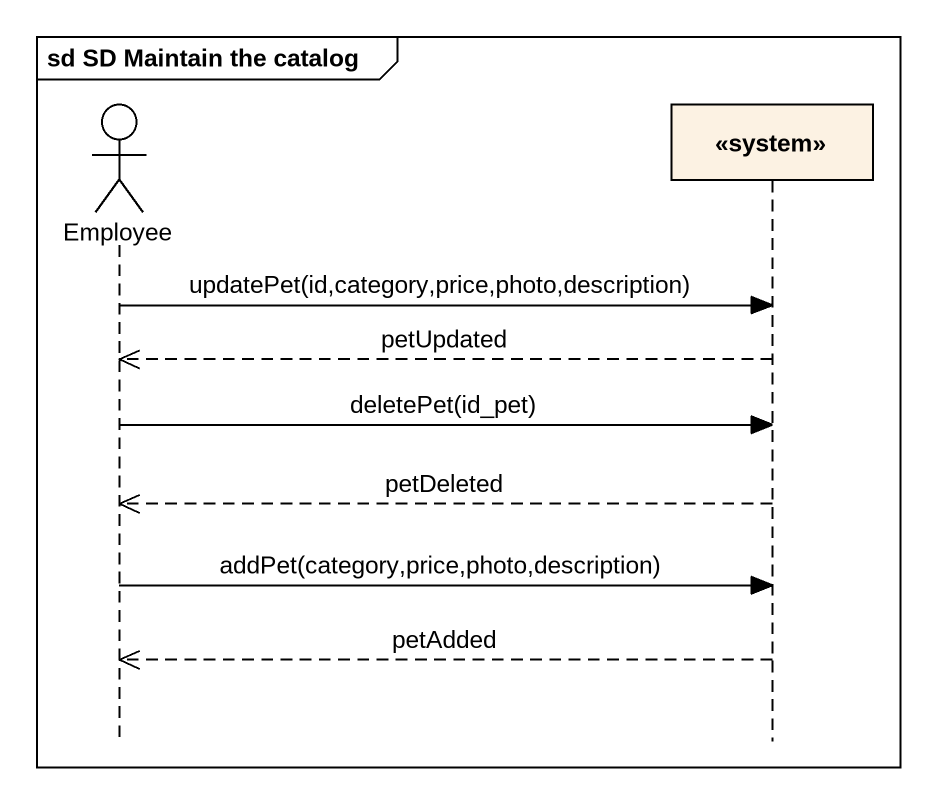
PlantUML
@startuml
mainframe sd SD Maintain the catalog
hide footbox
actor Employee
participant "<<system>>" as system

Employee -> system : updatePet(id,category,price,photo,description)
system -->> Employee : petUpdated
Employee -> system : deletePet(id_pet)
system -->> Employee : petDeleted
Employee -> system : addPet(category,price,photo,description)
system -->> Employee : petAdded
@enduml
